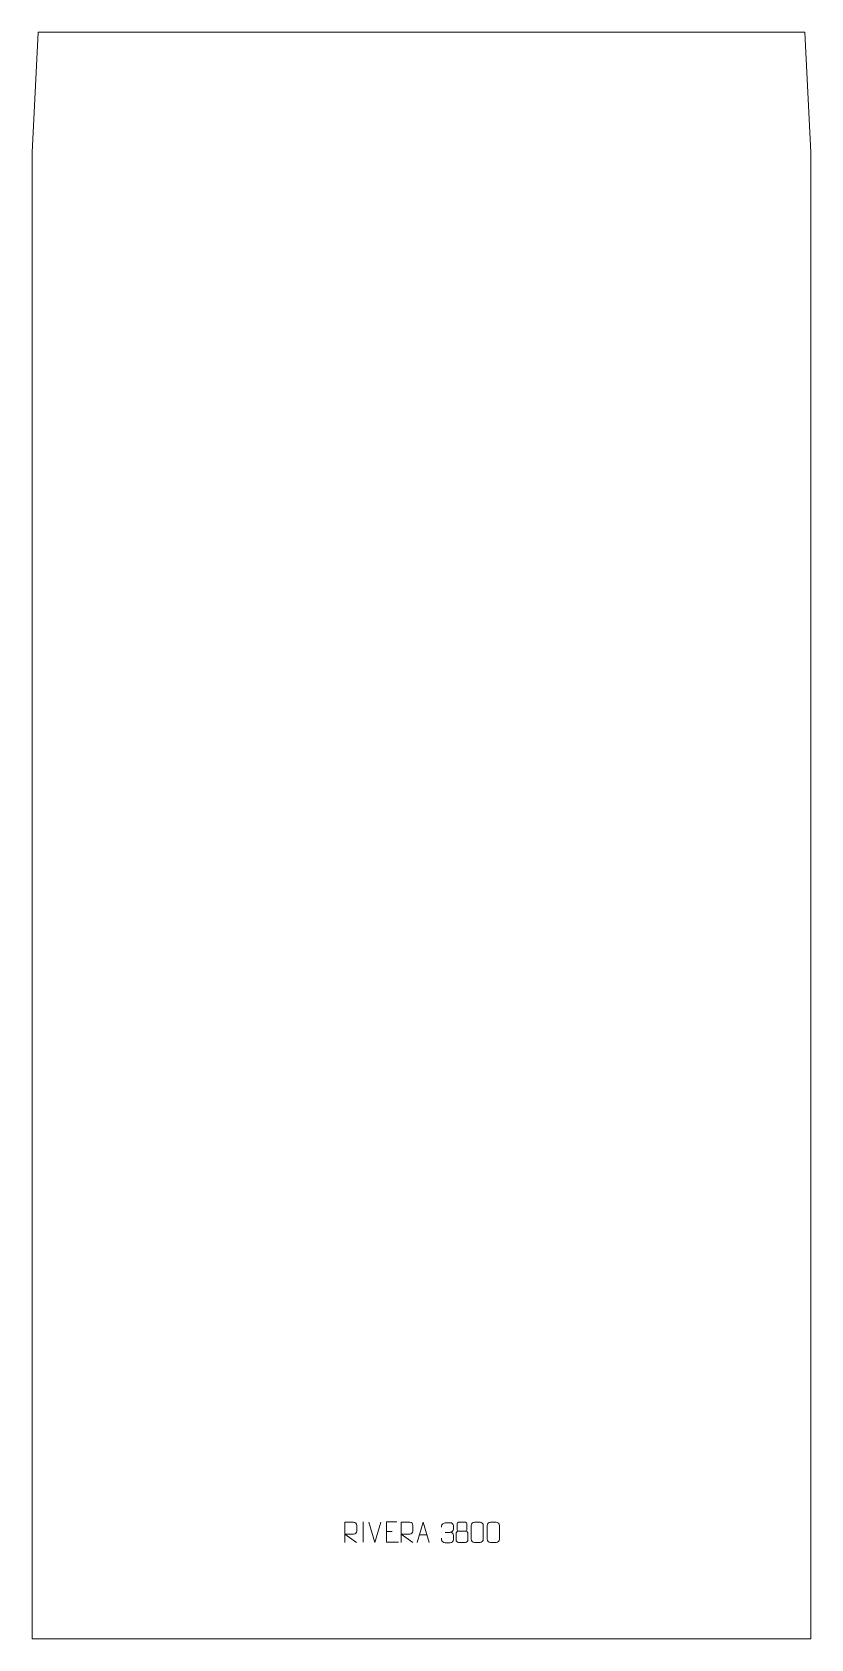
# Model space of a CAD drawing. Header units: millimetres. Extents: x -485 to 485, y -1377 to 623.
import ezdxf

# ---------------------------------------------------------------- set-up
doc = ezdxf.new("R2010")
doc.units = ezdxf.units.MM
doc.header["$MEASUREMENT"] = 0
doc.layers.add('layer 1', color=7, linetype='Continuous')

msp = doc.modelspace()

# ---------------------------------------------------------------- linework, layer by layer
at = {"layer": 'layer 1', "color": 242, "lineweight": 9}
msp.add_open_spline([(484.9996, 472.4992), (484.9996, 472.4992), (484.9996, -1377.4991), (484.9996, -1377.4991), (484.9996, -1377.4991), (484.9996, -1377.4991), (-484.9996, -1377.4991), (-484.9996, -1377.4991), (-484.9996, -1377.4991), (-484.9996, -1377.4991), (-484.9996, 472.4992), (-484.9996, 472.4992), (-484.9996, 472.4992), (-484.9996, 472.4992), (-477.3069, 622.5001), (-477.3069, 622.5001), (-477.3069, 622.5001), (-477.3069, 622.5001), (477.3083, 622.5001), (477.3083, 622.5001), (477.3083, 622.5001), (477.3083, 622.5001), (484.9996, 472.4992), (484.9996, 472.4992)], degree=3, knots=[0, 0, 0, 0, 0.142857143, 0.142857143, 0.142857143, 0.142857143, 0.285714286, 0.285714286, 0.285714286, 0.285714286, 0.428571429, 0.428571429, 0.428571429, 0.428571429, 0.571428571, 0.571428571, 0.571428571, 0.571428571, 0.714285714, 0.714285714, 0.714285714, 0.714285714, 1, 1, 1, 1], dxfattribs=at)
at = {"layer": 'layer 1', "color": 250, "lineweight": 9}
for points, knots in [([(-95.4126, -1257.3802), (-95.4126, -1257.3802), (-95.4126, -1232.4267), (-95.4126, -1232.4267), (-95.4126, -1232.4267), (-91.8178, -1232.4267), (-88.2223, -1232.4267), (-84.6271, -1232.4267), (-84.6271, -1232.4267), (-82.3018, -1232.4644), (-80.7445, -1233.9544), (-80.7486, -1236.3208), (-80.7486, -1236.3208), (-80.749, -1238.3563), (-80.749, -1241.4157), (-80.7486, -1243.4517), (-80.7486, -1243.4517), (-80.7551, -1245.3272), (-82.5674, -1247.269), (-84.5769, -1247.2881), (-84.5769, -1247.2881), (-84.5769, -1247.2881), (-95.4126, -1247.2881), (-95.4126, -1247.2881), (-95.4126, -1247.2881), (-95.4126, -1247.2881), (-80.7579, -1257.3802), (-80.7579, -1257.3802)], [0, 0, 0, 0, 0.125, 0.125, 0.125, 0.125, 0.25, 0.25, 0.25, 0.25, 0.375, 0.375, 0.375, 0.375, 0.5, 0.5, 0.5, 0.5, 0.625, 0.625, 0.625, 0.625, 0.75, 0.75, 0.75, 0.75, 1, 1, 1, 1]), ([(-30.7906, -1232.0238), (-30.7906, -1232.0238), (-43.6645, -1232.0238), (-43.6645, -1232.0238), (-43.6645, -1232.0238), (-43.6645, -1232.0238), (-43.6645, -1256.9774), (-43.6645, -1256.9774), (-43.6645, -1256.9774), (-43.6645, -1256.9774), (-28.7987, -1256.9774), (-28.7987, -1256.9774)], [0, 0, 0, 0, 0.25, 0.25, 0.25, 0.25, 0.5, 0.5, 0.5, 0.5, 1, 1, 1, 1]), ([(-25.4126, -1257.3802), (-25.4126, -1257.3802), (-25.4126, -1232.4267), (-25.4126, -1232.4267), (-25.4126, -1232.4267), (-21.8178, -1232.4267), (-18.2223, -1232.4267), (-14.6271, -1232.4267), (-14.6271, -1232.4267), (-12.3018, -1232.4644), (-10.7445, -1233.9544), (-10.7486, -1236.3208), (-10.7486, -1236.3208), (-10.749, -1238.3563), (-10.749, -1241.4157), (-10.7486, -1243.4517), (-10.7486, -1243.4517), (-10.7551, -1245.3272), (-12.5674, -1247.269), (-14.5769, -1247.2881), (-14.5769, -1247.2881), (-14.5769, -1247.2881), (-25.4126, -1247.2881), (-25.4126, -1247.2881), (-25.4126, -1247.2881), (-25.4126, -1247.2881), (-10.7579, -1257.3802), (-10.7579, -1257.3802)], [0, 0, 0, 0, 0.125, 0.125, 0.125, 0.125, 0.25, 0.25, 0.25, 0.25, 0.375, 0.375, 0.375, 0.375, 0.5, 0.5, 0.5, 0.5, 0.625, 0.625, 0.625, 0.625, 0.75, 0.75, 0.75, 0.75, 1, 1, 1, 1]), ([(-5.3314, -1257.3583), (-5.3314, -1257.3583), (2.0396, -1232.4048), (2.0396, -1232.4048), (2.0396, -1232.4048), (2.0396, -1232.4048), (9.6095, -1257.3583), (9.6095, -1257.3583)], [0, 0, 0, 0, 0.333333333, 0.333333333, 0.333333333, 0.333333333, 1, 1, 1, 1]), ([(24.9358, -1238.6468), (24.9358, -1238.6468), (24.9358, -1236.7896), (24.9358, -1236.7896), (24.9358, -1236.7896), (24.9215, -1235.0477), (27.586, -1232.9296), (29.6451, -1232.9523), (29.6451, -1232.9523), (31.7092, -1232.9523), (33.7732, -1232.9523), (35.8369, -1232.9523), (35.8369, -1232.9523), (38.0314, -1232.9435), (39.6297, -1234.7903), (39.6741, -1236.7024), (39.6741, -1236.7024), (39.6737, -1238.1375), (39.6737, -1239.5726), (39.6741, -1241.0081), (39.6741, -1241.0081), (39.6255, -1242.6616), (38.0229, -1244.8916), (35.8246, -1244.8816), (35.8246, -1244.8816), (38.0283, -1244.8928), (39.6363, -1246.696), (39.6903, -1248.7555), (39.6903, -1248.7555), (39.6899, -1250.5402), (39.6899, -1252.3249), (39.6903, -1254.11), (39.6903, -1254.11), (39.7004, -1256.1714), (37.6455, -1257.9345), (35.8246, -1257.9264), (35.8246, -1257.9264), (33.7593, -1257.9261), (31.6941, -1257.9261), (29.6285, -1257.9264), (29.6285, -1257.9264), (27.4599, -1257.9149), (24.9289, -1255.5147), (24.9103, -1254.0529), (24.9103, -1254.0529), (24.9103, -1254.0529), (24.9103, -1252.1443), (24.9103, -1252.1443)], [0, 0, 0, 0, 0.076923077, 0.076923077, 0.076923077, 0.076923077, 0.153846154, 0.153846154, 0.153846154, 0.153846154, 0.230769231, 0.230769231, 0.230769231, 0.230769231, 0.307692308, 0.307692308, 0.307692308, 0.307692308, 0.384615385, 0.384615385, 0.384615385, 0.384615385, 0.461538462, 0.461538462, 0.461538462, 0.461538462, 0.538461538, 0.538461538, 0.538461538, 0.538461538, 0.615384615, 0.615384615, 0.615384615, 0.615384615, 0.692307692, 0.692307692, 0.692307692, 0.692307692, 0.769230769, 0.769230769, 0.769230769, 0.769230769, 0.846153846, 0.846153846, 0.846153846, 0.846153846, 1, 1, 1, 1]), ([(44.4805, -1233.8952), (44.4805, -1236.1082), (44.4805, -1239.7905), (44.4805, -1242.0038), (44.4805, -1242.0038), (44.4955, -1242.5112), (45.3029, -1243.4426), (46.003, -1243.4414), (46.003, -1243.4414), (48.9729, -1243.4412), (51.9431, -1243.5261), (54.9135, -1243.5264), (54.9135, -1243.5264), (55.7106, -1243.5222), (56.4313, -1242.7319), (56.4287, -1242.0112), (56.4287, -1242.0112), (56.4284, -1239.7952), (56.4284, -1236.1105), (56.4287, -1233.8952), (56.4287, -1233.8952), (56.4102, -1233.1844), (55.7988, -1232.424), (54.9649, -1232.4314), (54.9649, -1232.4314), (51.9478, -1232.4317), (48.9309, -1232.4317), (45.9143, -1232.4314), (45.9143, -1232.4314), (45.2879, -1232.4238), (44.4638, -1233.1348), (44.4805, -1233.8952)], [0, 0, 0, 0, 0.111111111, 0.111111111, 0.111111111, 0.111111111, 0.222222222, 0.222222222, 0.222222222, 0.222222222, 0.333333333, 0.333333333, 0.333333333, 0.333333333, 0.444444444, 0.444444444, 0.444444444, 0.444444444, 0.555555556, 0.555555556, 0.555555556, 0.555555556, 0.666666667, 0.666666667, 0.666666667, 0.666666667, 0.777777778, 0.777777778, 0.777777778, 0.777777778, 1, 1, 1, 1]), ([(65.8532, -1232.4068), (68.2193, -1232.4068), (70.5858, -1232.4068), (72.9523, -1232.4068), (72.9523, -1232.4068), (74.9328, -1232.3712), (76.9588, -1233.8655), (76.9859, -1236.3076), (76.9859, -1236.3076), (76.9855, -1242.065), (76.9855, -1247.8228), (76.9859, -1253.581), (76.9859, -1253.581), (76.8438, -1255.9086), (75.1374, -1257.3909), (72.9523, -1257.4017), (72.9523, -1257.4017), (70.5799, -1257.4013), (68.2075, -1257.4013), (65.8355, -1257.4017), (65.8355, -1257.4017), (63.877, -1257.5073), (61.8706, -1255.6194), (61.882, -1253.5984), (61.882, -1253.5984), (61.8824, -1247.8178), (61.8824, -1242.0375), (61.882, -1236.2577), (61.882, -1236.2577), (61.8863, -1234.1157), (63.6634, -1232.3932), (65.8532, -1232.4068)], [0, 0, 0, 0, 0.111111111, 0.111111111, 0.111111111, 0.111111111, 0.222222222, 0.222222222, 0.222222222, 0.222222222, 0.333333333, 0.333333333, 0.333333333, 0.333333333, 0.444444444, 0.444444444, 0.444444444, 0.444444444, 0.555555556, 0.555555556, 0.555555556, 0.555555556, 0.666666667, 0.666666667, 0.666666667, 0.666666667, 0.777777778, 0.777777778, 0.777777778, 0.777777778, 1, 1, 1, 1]), ([(85.8532, -1232.4068), (88.2193, -1232.4068), (90.5858, -1232.4068), (92.9523, -1232.4068), (92.9523, -1232.4068), (94.9328, -1232.3712), (96.9588, -1233.8655), (96.9859, -1236.3076), (96.9859, -1236.3076), (96.9855, -1242.065), (96.9855, -1247.8228), (96.9859, -1253.581), (96.9859, -1253.581), (96.8438, -1255.9086), (95.1374, -1257.3909), (92.9523, -1257.4017), (92.9523, -1257.4017), (90.5799, -1257.4013), (88.2075, -1257.4013), (85.8355, -1257.4017), (85.8355, -1257.4017), (83.877, -1257.5073), (81.8706, -1255.6194), (81.882, -1253.5984), (81.882, -1253.5984), (81.8824, -1247.8178), (81.8824, -1242.0375), (81.882, -1236.2577), (81.882, -1236.2577), (81.8863, -1234.1157), (83.6634, -1232.3932), (85.8532, -1232.4068)], [0, 0, 0, 0, 0.111111111, 0.111111111, 0.111111111, 0.111111111, 0.222222222, 0.222222222, 0.222222222, 0.222222222, 0.333333333, 0.333333333, 0.333333333, 0.333333333, 0.444444444, 0.444444444, 0.444444444, 0.444444444, 0.555555556, 0.555555556, 0.555555556, 0.555555556, 0.666666667, 0.666666667, 0.666666667, 0.666666667, 0.777777778, 0.777777778, 0.777777778, 0.777777778, 1, 1, 1, 1]), ([(43.0217, -1246.4134), (43.0217, -1249.5842), (43.0217, -1251.2863), (43.0217, -1254.4577), (43.0217, -1254.4577), (43.0132, -1255.6796), (44.7111, -1257.3723), (45.9637, -1257.3808), (45.9637, -1257.3808), (48.9468, -1257.3805), (51.9301, -1257.3805), (54.9135, -1257.3808), (54.9135, -1257.3808), (56.2368, -1257.3691), (57.8572, -1255.7475), (57.8461, -1254.4483), (57.8461, -1254.4483), (57.8458, -1251.2801), (57.8458, -1249.5813), (57.8461, -1246.4134), (57.8461, -1246.4134), (57.7764, -1245.033), (56.1986, -1243.4544), (54.8932, -1243.4605), (54.8932, -1243.4605), (51.9166, -1243.4608), (48.94, -1243.4608), (45.9637, -1243.4605), (45.9637, -1243.4605), (44.8842, -1243.4541), (43.0379, -1245.033), (43.0217, -1246.4134)], [0, 0, 0, 0, 0.111111111, 0.111111111, 0.111111111, 0.111111111, 0.222222222, 0.222222222, 0.222222222, 0.222222222, 0.333333333, 0.333333333, 0.333333333, 0.333333333, 0.444444444, 0.444444444, 0.444444444, 0.444444444, 0.555555556, 0.555555556, 0.555555556, 0.555555556, 0.666666667, 0.666666667, 0.666666667, 0.666666667, 0.777777778, 0.777777778, 0.777777778, 0.777777778, 1, 1, 1, 1])]:
    msp.add_open_spline(points, degree=3, knots=knots, dxfattribs=at)
for points in [[(-72.7486, -1231.9646), (-72.7486, -1231.9646), (-72.7486, -1256.9387), (-72.7486, -1256.9387)], [(-58.0805, -1257.3803), (-58.0805, -1257.3803), (-65.4023, -1232.4267), (-65.4023, -1232.4267)], [(-50.7586, -1232.4267), (-50.7586, -1232.4267), (-58.0804, -1257.3803), (-58.0804, -1257.3803)], [(-43.6645, -1243.9035), (-43.6645, -1243.9035), (-36.4964, -1243.9035), (-36.4964, -1243.9035)], [(-2.6088, -1248.1089), (-2.6088, -1248.1089), (6.8869, -1248.1089), (6.8869, -1248.1089)], [(29.6455, -1244.892), (29.6455, -1244.892), (35.8419, -1244.892), (35.8419, -1244.892)]]:
    msp.add_open_spline(points, degree=3, dxfattribs=at)

doc.saveas('drawing.dxf')
